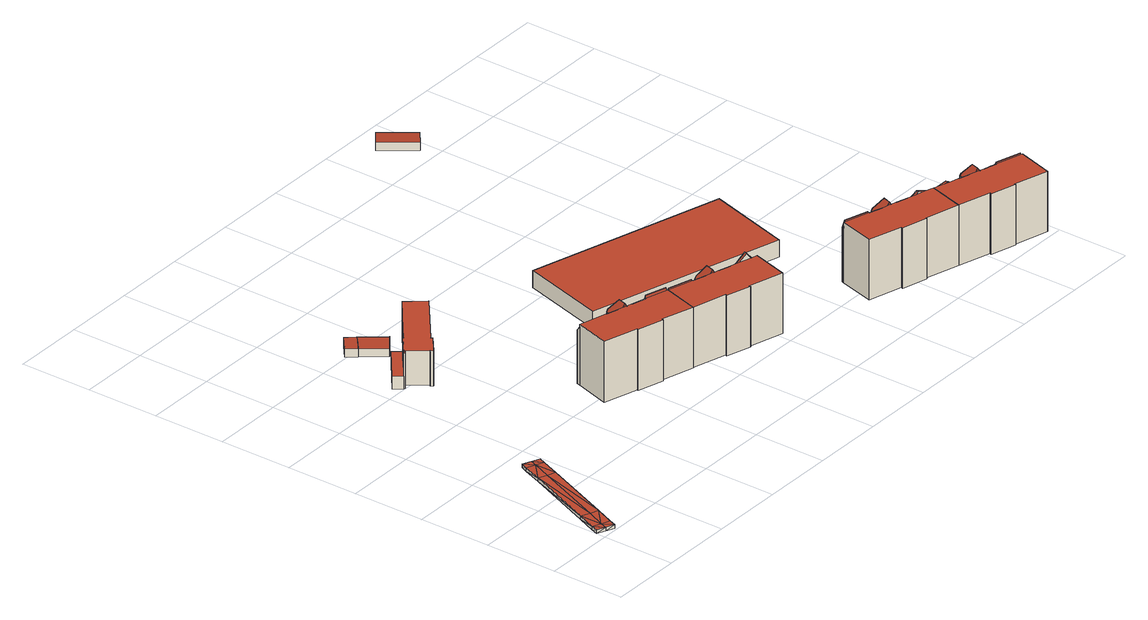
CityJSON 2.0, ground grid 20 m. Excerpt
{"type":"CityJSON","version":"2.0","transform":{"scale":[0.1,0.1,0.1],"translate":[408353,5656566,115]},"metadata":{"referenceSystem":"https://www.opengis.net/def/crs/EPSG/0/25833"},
"CityObjects":{
"building1":{"type":"Building","attributes":{"Stand_DGM":"2016","Stand_Basis-DLM":"2021","Gemeindeschluessel":"14612000","ObjektHoehe":1,"Stand_Laserscan":"2016","BodenHoehe":115.89,"Stand_3D-Stadtmodell":"2023","Geometrietyp2DReferenz":2000,"AbsoluteHoehe":116.89,"measuredHeight":1,"function":"53001_1800","roofType":"9999"},"geometry":[{"type":"MultiSurface","lod":"2","boundaries":[[[0,1,2]],[[2,1,3]],[[2,3,4]],[[4,3,5]],[[4,5,6]],[[6,5,7]],[[6,7,8]],[[6,8,9]],[[9,8,10]],[[10,8,11]],[[1,12,3]],[[3,12,13]],[[3,13,14]],[[3,14,5]],[[5,14,7]],[[7,14,15]],[[7,15,8]],[[8,15,16]],[[8,16,11]],[[11,16,17]],[[1,0,18]],[[1,18,19]],[[0,2,20]],[[0,20,18]],[[2,4,21]],[[2,21,20]],[[4,6,22]],[[4,22,21]],[[6,9,23]],[[6,23,22]],[[9,10,24]],[[9,24,23]],[[10,11,25]],[[10,25,24]],[[11,17,26]],[[11,26,25]],[[17,16,27]],[[17,27,26]],[[16,15,28]],[[16,28,27]],[[15,14,29]],[[15,29,28]],[[14,13,30]],[[14,30,29]],[[13,12,31]],[[13,31,30]],[[12,1,19]],[[12,19,31]],[[20,19,18]],[[32,19,20]],[[21,32,20]],[[33,32,21]],[[34,35,22]],[[22,33,21]],[[35,33,22]],[[23,34,22]],[[24,34,23]],[[25,34,24]],[[32,31,19]],[[30,31,32]],[[29,30,32]],[[33,29,32]],[[35,29,33]],[[28,29,35]],[[34,28,35]],[[27,28,34]],[[25,27,34]],[[26,27,25]]],"semantics":{"surfaces":[{"type":"RoofSurface"},{"type":"WallSurface"},{"type":"GroundSurface"}],"values":[0,0,0,0,0,0,0,0,0,0,0,0,0,0,0,0,0,0,0,0,1,1,1,1,1,1,1,1,1,1,1,1,1,1,1,1,1,1,1,1,1,1,1,1,1,1,1,1,2,2,2,2,2,2,2,2,2,2,2,2,2,2,2,2,2,2,2,2]}}]},
"building2":{"type":"Building","attributes":{"Dachtyp_tdc":"tdcPolyFlatRoof","Gemeindeschluessel":14612000,"Dachneigung":0,"QualitaetDacherkennung":48,"Geometrietyp2DReferenz":"3000","measuredHeight":3.46,"function":"31001_9998","roofType":"1000"},"geometry":[{"type":"Solid","lod":"2","boundaries":[[[[36,37,38,39]],[[37,40,41,38]],[[40,42,43,41]],[[42,44,45,43]],[[44,46,47,45]],[[46,36,39,47]],[[46,44,42,40,37,36]],[[39,38,41,43,45,47]]]],"semantics":{"surfaces":[{"type":"WallSurface"},{"type":"RoofSurface"},{"type":"GroundSurface"}],"values":[[0,0,0,0,0,0,1,2]]}}]},
"building3":{"type":"Building","attributes":{"Dachtyp_tdc":"tdcPolyFlatRoof","Gemeindeschluessel":14612000,"Dachneigung":3.1,"QualitaetDacherkennung":74,"Geometrietyp2DReferenz":"3000","measuredHeight":2.54,"function":"31001_9998","roofType":"2100"},"geometry":[{"type":"Solid","lod":"2","boundaries":[[[[48,49,50,51]],[[49,52,53,50]],[[52,54,55,53]],[[54,56,57,55]],[[56,48,51,57]],[[56,54,52,49,48]],[[51,50,53,55,57]]]],"semantics":{"surfaces":[{"type":"WallSurface"},{"type":"RoofSurface"},{"type":"GroundSurface"}],"values":[[0,0,0,0,0,1,2]]}}]},
"building4":{"type":"Building","attributes":{"Dachtyp_tdc":"tdcPolyFlatRoof","Gemeindeschluessel":14612000,"Dachneigung":0,"QualitaetDacherkennung":69,"Geometrietyp2DReferenz":"3000","measuredHeight":9.73,"function":"31001_9998","roofType":"1000"},"geometry":[{"type":"Solid","lod":"2","boundaries":[[[[58,59,60,61]],[[59,62,63,60]],[[62,64,65,63]],[[64,66,67,65]],[[66,68,69,67]],[[68,70,71,69]],[[70,72,73,71]],[[72,74,75,73]],[[74,76,77,75]],[[76,78,79,77]],[[78,80,81,79]],[[80,82,83,81]],[[82,58,61,83]],[[82,80,78,76,74,72,70,68,66,64,62,59,58]],[[61,60,63,65,67,69,71,73,75,77,79,81,83]]]],"semantics":{"surfaces":[{"type":"WallSurface"},{"type":"RoofSurface"},{"type":"GroundSurface"}],"values":[[0,0,0,0,0,0,0,0,0,0,0,0,0,1,2]]}}]},
"building5":{"type":"Building","attributes":{"Dachtyp_tdc":"tdcPolyFlatRoof","Gemeindeschluessel":14612000,"Dachneigung":3.14,"QualitaetDacherkennung":85,"Geometrietyp2DReferenz":"3000","measuredHeight":2.5,"function":"31001_9998","roofType":"2100"},"geometry":[{"type":"Solid","lod":"2","boundaries":[[[[48,56,57,51]],[[56,54,55,57]],[[54,84,85,55]],[[84,86,87,85]],[[86,48,51,87]],[[86,84,54,56,48]],[[51,57,55,85,87]]]],"semantics":{"surfaces":[{"type":"WallSurface"},{"type":"RoofSurface"},{"type":"GroundSurface"}],"values":[[0,0,0,0,0,1,2]]}}]},
"building6":{"type":"Building","attributes":{"Gemeindeschluessel":14612000,"Geometrietyp2DReferenz":"3000","function":"31001_9998","roofType":"9999"},"children":["building6-1","building6-2","building6-3","building6-4"]},
"building6-1":{"type":"BuildingPart","attributes":{"Dachtyp_tdc":"tdcFreeFormRoof","Dachneigung":80.23,"QualitaetDacherkennung":17,"Geometrietyp2DReferenz":"3000","measuredHeight":17.61,"roofType":"5000"},"parents":["building6"],"geometry":[{"type":"MultiSurface","lod":"2","boundaries":[[[88,89,90,91]],[[89,92,93,90]],[[92,94,95,93]],[[96,94,92]],[[97,96,92,89]],[[97,89,88]],[[96,97,88,94]],[[91,90,93,95]]],"semantics":{"surfaces":[{"type":"WallSurface"},{"type":"RoofSurface"},{"type":"GroundSurface"}],"values":[0,0,0,1,1,1,1,2]}}]},
"building6-2":{"type":"BuildingPart","attributes":{"Dachtyp_tdc":"tdcHipAndGableRoof","Dachneigung":60.09,"QualitaetDacherkennung":48,"Geometrietyp2DReferenz":"3000","measuredHeight":17.97,"roofType":"5000"},"parents":["building6"],"geometry":[{"type":"MultiSurface","lod":"2","boundaries":[[[98,99,100,101]],[[99,102,103,100]],[[104,105,106,107]],[[105,108,109,106]],[[108,110,111,109]],[[110,112,113,111]],[[112,114,115,113]],[[114,116,117,115]],[[116,118,119,117]],[[118,98,101,119]],[[114,112,120]],[[112,110,108,105,104,121,122,120]],[[122,123,102,99,98,118,116,114,120]],[[101,100,103,124,107,106,109,111,113,115,117,119]]],"semantics":{"surfaces":[{"type":"WallSurface"},{"type":"RoofSurface"},{"type":"GroundSurface"}],"values":[0,0,0,0,0,0,0,0,0,0,1,1,1,2]}}]},
"building6-3":{"type":"BuildingPart","attributes":{"Dachtyp_tdc":"tdcPolyFlatRoof","Dachneigung":58.38,"QualitaetDacherkennung":14,"Geometrietyp2DReferenz":"3000","measuredHeight":16.26,"roofType":"2100"},"parents":["building6"],"geometry":[{"type":"MultiSurface","lod":"2","boundaries":[[[125,126,127,128]],[[129,130,131,132]],[[130,125,128,131]],[[130,129,126,125]],[[128,127,132,131]]],"semantics":{"surfaces":[{"type":"WallSurface"},{"type":"RoofSurface"},{"type":"GroundSurface"}],"values":[0,0,0,1,2]}}]},
"building6-4":{"type":"BuildingPart","attributes":{"Dachtyp_tdc":"tdcPolyFlatRoof","Dachneigung":0,"QualitaetDacherkennung":62,"Geometrietyp2DReferenz":"3000","measuredHeight":16.97,"roofType":"1000"},"parents":["building6"],"geometry":[{"type":"MultiSurface","lod":"2","boundaries":[[[133,134,107,127,126]],[[134,104,107]],[[135,103,102]],[[135,136,88,91,103]],[[137,138,139,95,94]],[[138,140,141,139]],[[140,142,143,141]],[[142,144,145,143]],[[144,146,147,145]],[[146,148,149,147]],[[148,150,129,132,149]],[[150,148,146,144,142,140,138,137,136,135,123,151,121,134,133]],[[127,107,124,103,91,95,139,141,143,145,147,149,132]]],"semantics":{"surfaces":[{"type":"WallSurface"},{"type":"RoofSurface"},{"type":"GroundSurface"}],"values":[0,0,0,0,0,0,0,0,0,0,0,1,2]}}]},
"building7":{"type":"Building","attributes":{"Gemeindeschluessel":14612000,"Geometrietyp2DReferenz":"3000","function":"31001_9998","roofType":"9999"},"children":["building7-1","building7-2","building7-3","building7-4"]},
"building7-1":{"type":"BuildingPart","attributes":{"Dachtyp_tdc":"tdcPolyFlatRoof","Dachneigung":0,"QualitaetDacherkennung":70,"Geometrietyp2DReferenz":"3000","measuredHeight":16.9,"roofType":"1000"},"parents":["building7"],"geometry":[{"type":"MultiSurface","lod":"2","boundaries":[[[152,153,154,155]],[[153,156,157,154]],[[156,158,159,157]],[[158,160,161,159]],[[160,138,162,161]],[[138,137,163,164,162]],[[165,166,167,168,169,170]],[[171,172,173,174,175,176]],[[177,152,155,178,179]],[[177,180,181,172,171,182,183,184,166,165,137,138,160,158,156,153,152]],[[155,154,157,159,161,162,164,169,168,185,175,174,178]]],"semantics":{"surfaces":[{"type":"WallSurface"},{"type":"RoofSurface"},{"type":"GroundSurface"}],"values":[0,0,0,0,0,0,0,0,0,1,2]}}]},
"building7-2":{"type":"BuildingPart","attributes":{"Dachtyp_tdc":"tdcFreeFormRoof","Dachneigung":76.88,"QualitaetDacherkennung":10,"Geometrietyp2DReferenz":"3000","measuredHeight":17.09,"roofType":"5000"},"parents":["building7"],"geometry":[{"type":"MultiSurface","lod":"2","boundaries":[[[163,186,187,164]],[[186,188,189,187]],[[188,170,169,189]],[[190,170,188]],[[191,190,188,186]],[[191,186,163]],[[190,191,163,170]],[[164,187,189,169]]],"semantics":{"surfaces":[{"type":"WallSurface"},{"type":"RoofSurface"},{"type":"GroundSurface"}],"values":[0,0,0,1,1,1,1,2]}}]},
"building7-3":{"type":"BuildingPart","attributes":{"Dachtyp_tdc":"tdcFreeFormRoof","Dachneigung":57.77,"QualitaetDacherkennung":43,"Geometrietyp2DReferenz":"3000","measuredHeight":17.88,"roofType":"5000"},"parents":["building7"],"geometry":[{"type":"MultiSurface","lod":"2","boundaries":[[[192,176,175,193]],[[167,194,195,168]],[[194,196,197,195]],[[196,198,199,197]],[[198,200,201,199]],[[200,202,203,201]],[[202,204,205,203]],[[204,206,207,205]],[[206,192,193,207]],[[202,200,208]],[[200,198,196,194,167,184,209,208]],[[209,182,176,192,206,204,202,208]],[[193,175,185,168,195,197,199,201,203,205,207]]],"semantics":{"surfaces":[{"type":"WallSurface"},{"type":"RoofSurface"},{"type":"GroundSurface"}],"values":[0,0,0,0,0,0,0,0,0,1,1,1,2]}}]},
"building7-4":{"type":"BuildingPart","attributes":{"Dachtyp_tdc":"tdcGableRoof","Dachneigung":39.42,"QualitaetDacherkennung":11,"Geometrietyp2DReferenz":"3000","measuredHeight":18.7,"roofType":"3100"},"parents":["building7"],"geometry":[{"type":"MultiSurface","lod":"2","boundaries":[[[173,210,211,174]],[[210,212,213,211]],[[212,179,178,213]],[[212,210,214]],[[210,173,181,215,214]],[[179,212,214,215,180]],[[174,211,213,178]]],"semantics":{"surfaces":[{"type":"WallSurface"},{"type":"RoofSurface"},{"type":"GroundSurface"}],"values":[0,0,0,0,1,1,2]}}]},
"building8":{"type":"Building","attributes":{"Dachtyp_tdc":"tdcPolyFlatRoof","Gemeindeschluessel":14612000,"Dachneigung":0,"QualitaetDacherkennung":51,"Geometrietyp2DReferenz":"3000","measuredHeight":4.7,"function":"31001_2000","roofType":"1000"},"geometry":[{"type":"Solid","lod":"2","boundaries":[[[[216,217,218,219]],[[217,220,221,218]],[[220,222,223,221]],[[222,216,219,223]],[[222,220,217,216]],[[219,218,221,223]]]],"semantics":{"surfaces":[{"type":"WallSurface"},{"type":"RoofSurface"},{"type":"GroundSurface"}],"values":[[0,0,0,0,1,2]]}}]},
"building9":{"type":"Building","attributes":{"Gemeindeschluessel":14612000,"Geometrietyp2DReferenz":"3000","function":"31001_9998","roofType":"9999"},"children":["building9-1","building9-2","building9-3","building9-4"]},
"building9-1":{"type":"BuildingPart","attributes":{"Dachtyp_tdc":"tdcFreeFormRoof","Dachneigung":79.41,"QualitaetDacherkennung":36,"Geometrietyp2DReferenz":"3000","measuredHeight":17.3,"roofType":"5000"},"parents":["building9"],"geometry":[{"type":"MultiSurface","lod":"2","boundaries":[[[224,225,226,227]],[[225,228,229,226]],[[228,230,231,229]],[[232,230,228]],[[233,232,228,225]],[[233,225,224]],[[232,233,224,230]],[[227,226,229,231]]],"semantics":{"surfaces":[{"type":"WallSurface"},{"type":"RoofSurface"},{"type":"GroundSurface"}],"values":[0,0,0,1,1,1,1,2]}}]},
"building9-2":{"type":"BuildingPart","attributes":{"Dachtyp_tdc":"tdcPolyFlatRoof","Dachneigung":0,"QualitaetDacherkennung":77,"Geometrietyp2DReferenz":"3000","measuredHeight":16.97,"roofType":"1000"},"parents":["building9"],"geometry":[{"type":"MultiSurface","lod":"2","boundaries":[[[234,235,236]],[[234,237,238,239,235]],[[240,241,242,243,244]],[[241,245,246,242]],[[245,247,248,246]],[[247,249,250,248]],[[249,251,252,250]],[[251,253,254,252]],[[253,255,224,227,254]],[[256,257,258,231,230]],[[257,259,260,258]],[[259,261,262,263,260]],[[261,259,257,256,255,253,251,249,247,245,241,240,264,265,237,234,266,267,268]],[[235,239,243,242,246,248,250,252,254,227,231,258,260,263,269]]],"semantics":{"surfaces":[{"type":"WallSurface"},{"type":"RoofSurface"},{"type":"GroundSurface"}],"values":[0,0,0,0,0,0,0,0,0,0,0,0,1,2]}}]},
"building9-3":{"type":"BuildingPart","attributes":{"Dachtyp_tdc":"tdcHipAndGableRoof","Dachneigung":54.44,"QualitaetDacherkennung":73,"Geometrietyp2DReferenz":"3000","measuredHeight":17.82,"roofType":"5000"},"parents":["building9"],"geometry":[{"type":"MultiSurface","lod":"2","boundaries":[[[270,271,272,273]],[[271,236,235,272]],[[262,274,275,263]],[[274,276,277,275]],[[276,278,279,277]],[[278,280,281,279]],[[280,282,283,281]],[[282,284,285,283]],[[284,286,287,285]],[[286,270,273,287]],[[282,280,288]],[[280,278,276,274,262,268,289,288]],[[289,266,236,271,270,286,284,282,288]],[[273,272,235,269,263,275,277,279,281,283,285,287]]],"semantics":{"surfaces":[{"type":"WallSurface"},{"type":"RoofSurface"},{"type":"GroundSurface"}],"values":[0,0,0,0,0,0,0,0,0,0,1,1,1,2]}}]},
"building9-4":{"type":"BuildingPart","attributes":{"Dachtyp_tdc":"tdcGableRoof","Dachneigung":18.79,"QualitaetDacherkennung":19,"Geometrietyp2DReferenz":"3000","measuredHeight":17.52,"roofType":"3100"},"parents":["building9"],"geometry":[{"type":"MultiSurface","lod":"2","boundaries":[[[238,290,291,239]],[[290,292,293,291]],[[292,244,243,293]],[[292,290,294]],[[290,238,265,295,294]],[[244,292,294,295,264]],[[239,291,293,243]]],"semantics":{"surfaces":[{"type":"WallSurface"},{"type":"RoofSurface"},{"type":"GroundSurface"}],"values":[0,0,0,0,1,1,2]}}]},
"building10":{"type":"Building","attributes":{"Dachtyp_tdc":"tdcPolyFlatRoof","Gemeindeschluessel":14612000,"Dachneigung":2.99,"QualitaetDacherkennung":67,"Geometrietyp2DReferenz":"3000","measuredHeight":2.34,"function":"31001_9998","roofType":"2100"},"geometry":[{"type":"Solid","lod":"2","boundaries":[[[[296,297,298,299]],[[297,300,301,298]],[[300,302,303,301]],[[302,296,299,303]],[[302,300,297,296]],[[299,298,301,303]]]],"semantics":{"surfaces":[{"type":"WallSurface"},{"type":"RoofSurface"},{"type":"GroundSurface"}],"values":[[0,0,0,0,1,2]]}}]},
"building11":{"type":"Building","attributes":{"Gemeindeschluessel":14612000,"Geometrietyp2DReferenz":"3000","function":"31001_9998","roofType":"9999"},"children":["building11-1","building11-2","building11-3","building11-4"]},
"building11-1":{"type":"BuildingPart","attributes":{"Dachtyp_tdc":"tdcFreeFormRoof","Dachneigung":76.08,"QualitaetDacherkennung":23,"Geometrietyp2DReferenz":"3000","measuredHeight":17.16,"roofType":"5000"},"parents":["building11"],"geometry":[{"type":"MultiSurface","lod":"2","boundaries":[[[304,305,306,307]],[[305,308,309,306]],[[308,310,311,309]],[[312,310,308]],[[313,312,308,305]],[[313,305,304]],[[312,313,304,310]],[[307,306,309,311]]],"semantics":{"surfaces":[{"type":"WallSurface"},{"type":"RoofSurface"},{"type":"GroundSurface"}],"values":[0,0,0,1,1,1,1,2]}}]},
"building11-2":{"type":"BuildingPart","attributes":{"Dachtyp_tdc":"tdcHipAndGableRoof","Dachneigung":57.87,"QualitaetDacherkennung":69,"Geometrietyp2DReferenz":"3000","measuredHeight":17.8,"roofType":"5000"},"parents":["building11"],"geometry":[{"type":"MultiSurface","lod":"2","boundaries":[[[314,315,316,317]],[[318,319,320,321]],[[319,322,323,320]],[[322,324,325,323]],[[324,326,327,325]],[[326,328,329,327]],[[328,330,331,329]],[[330,332,333,331]],[[332,314,317,333]],[[328,326,334]],[[326,324,322,319,318,335,318,336,337,334]],[[337,338,315,314,332,330,328,334]],[[317,316,339,321,340,321,320,323,325,327,329,331,333]]],"semantics":{"surfaces":[{"type":"WallSurface"},{"type":"RoofSurface"},{"type":"GroundSurface"}],"values":[0,0,0,0,0,0,0,0,0,1,1,1,2]}}]},
"building11-3":{"type":"BuildingPart","attributes":{"Dachtyp_tdc":"tdcGableRoof","Dachneigung":15.15,"QualitaetDacherkennung":21,"Geometrietyp2DReferenz":"3000","measuredHeight":17.1,"roofType":"3100"},"parents":["building11"],"geometry":[{"type":"MultiSurface","lod":"2","boundaries":[[[341,292,293,342]],[[292,343,344,293]],[[343,345,346,344]],[[343,292,347]],[[292,341,348,349,347]],[[345,343,347,349,350]],[[342,293,344,346]]],"semantics":{"surfaces":[{"type":"WallSurface"},{"type":"RoofSurface"},{"type":"GroundSurface"}],"values":[0,0,0,0,1,1,2]}}]},
"building11-4":{"type":"BuildingPart","attributes":{"Dachtyp_tdc":"tdcPolyFlatRoof","Dachneigung":0,"QualitaetDacherkennung":71,"Geometrietyp2DReferenz":"3000","measuredHeight":16.87,"roofType":"1000"},"parents":["building11"],"geometry":[{"type":"MultiSurface","lod":"2","boundaries":[[[351,316,315]],[[351,352,353,316]],[[352,354,304,307,353]],[[355,356,357,311,310]],[[356,358,359,357]],[[358,360,361,359]],[[360,362,363,361]],[[362,364,365,363]],[[364,241,242,365]],[[241,366,341,342,242]],[[367,368,340,346,345]],[[368,335,340]],[[367,350,348,366,241,364,362,360,358,356,355,354,352,351,338,369,336,368]],[[321,339,316,353,307,311,357,359,361,363,365,242,342,346,340]]],"semantics":{"surfaces":[{"type":"WallSurface"},{"type":"RoofSurface"},{"type":"GroundSurface"}],"values":[0,0,0,0,0,0,0,0,0,0,0,0,1,2]}}]}
},
"vertices":[
[3,26,19],[26,17,19],[10,45,19],[33,35,19],[32,96,19],[55,86,19],[111,285,19],[134,275,19],[155,326,19],[132,336,19],[140,354,19],[163,345,19],[49,7,19],[56,26,19],[78,77,19],[157,266,19],[178,317,19],[186,335,19],[3,26,9],[26,17,9],[10,45,9],[32,96,9],[111,285,9],[132,336,9],[140,354,9],[163,345,9],[186,335,9],[178,317,9],[157,266,9],[78,77,9],[56,26,9],[49,7,9],[33,35,9],[55,86,9],[155,326,9],[134,275,9],
[314,847,47],[257,801,47],[257,801,12],[314,847,12],[240,822,47],[240,822,12],[331,894,47],[331,894,12],[349,871,47],[349,871,12],[316,845,47],[316,845,12],
[307,976,36],[287,1001,36],[287,1001,14],[307,976,14],[326,1033,39],[326,1033,14],[346,1009,39],[346,1009,14],[326,992,38],[326,992,14],
[257,801,110],[314,847,110],[314,847,13],[257,801,13],[316,845,110],[316,845,13],[349,871,110],[349,871,13],[450,951,110],[450,951,13],[490,902,110],[490,902,13],[355,793,110],[355,793,13],[358,790,110],[358,790,13],[310,751,110],[310,751,13],[305,757,110],[305,757,13],[308,759,110],[308,759,13],[270,806,110],[270,806,13],[260,798,110],[260,798,13],
[395,947,39],[395,947,14],[354,916,36],[354,916,14],
[713,418,166],[715,427,166],[715,427,15],[713,418,15],[781,408,166],[781,408,15],[778,400,166],[778,400,15],[776,405,191],[718,421,192],
[674,443,163],[670,430,163],[670,430,15],[674,443,15],[673,429,156],[673,429,15],[634,440,165],[638,454,165],[638,454,15],[634,440,15],[634,455,159],[634,455,15],[642,482,159],[642,482,15],[646,481,165],[646,481,15],[681,471,163],[681,471,15],[685,470,157],[685,470,15],[677,442,157],[677,442,15],[658,456,195],[646,437,185],[652,435,195],[658,434,185],[652,435,15],
[601,458,165],[599,450,177],[599,450,15],[601,458,15],[522,472,178],[524,480,165],[524,480,15],[522,472,15],
[599,450,185],[634,440,185],[673,429,185],[713,418,185],[778,400,185],[750,303,185],[750,303,15],[661,329,185],[661,329,15],[659,324,185],[659,324,15],[587,345,185],[587,345,15],[588,349,185],[588,349,15],[494,376,185],[494,376,15],[522,472,185],[652,435,185],
[1007,229,185],[911,256,185],[911,256,16],[1007,229,16],[910,252,185],[910,252,16],[843,272,185],[843,272,16],[844,276,185],[844,276,16],[750,303,16],[778,400,169],[778,400,16],[850,379,185],[887,368,185],[887,368,164],[887,368,16],[850,379,16],[850,379,169],[924,358,185],[958,348,185],[958,348,164],[958,348,16],[924,358,16],[924,358,164],[1035,326,185],[1035,326,16],[1035,326,163],[1018,331,185],[983,341,185],[911,361,185],[905,363,185],[899,365,185],[905,363,16],
[781,408,169],[781,408,16],[853,387,169],[853,387,16],[848,384,187],[784,402,187],
[927,370,164],[927,370,16],[890,381,164],[890,381,16],[886,382,158],[886,382,16],[894,408,158],[894,408,16],[898,407,164],[898,407,16],[935,397,164],[935,397,16],[939,396,158],[939,396,16],[931,368,158],[931,368,16],[911,384,195],[905,363,195],
[961,355,164],[961,355,16],[1037,333,163],[1037,333,16],[1006,342,203],[1004,335,203],
[812,833,66],[1349,680,66],[1349,680,19],[812,833,19],[1283,449,66],[1283,449,19],[746,603,66],[746,603,19],
[1282,253,169],[1285,260,169],[1285,260,17],[1282,253,17],[1358,239,169],[1358,239,17],[1356,232,169],[1356,232,17],[1354,236,189],[1287,255,190],
[1434,210,186],[1434,210,17],[1434,210,156],[1466,201,186],[1466,201,168],[1466,201,17],[1541,180,186],[1513,83,186],[1513,83,17],[1541,180,17],[1541,180,177],[1419,110,186],[1419,110,17],[1417,106,186],[1417,106,17],[1347,126,186],[1347,126,17],[1348,130,186],[1348,130,17],[1255,157,186],[1255,157,17],[1282,253,186],[1356,232,186],[1371,228,186],[1371,228,17],[1392,221,186],[1392,221,17],[1393,221,186],[1393,221,165],[1393,221,17],[1513,188,186],[1490,194,186],[1418,214,186],[1413,216,186],[1407,217,186],[1413,216,17],
[1433,222,164],[1430,211,164],[1430,211,17],[1433,222,17],[1396,233,165],[1396,233,17],[1392,234,159],[1392,234,17],[1400,261,158],[1400,261,17],[1404,260,165],[1404,260,17],[1441,249,164],[1441,249,17],[1445,248,157],[1445,248,17],[1438,221,156],[1438,221,17],[1419,236,195],[1413,216,195],
[1468,208,168],[1468,208,17],[1543,186,177],[1543,186,17],[1499,198,192],[1497,192,192],
[1097,1523,38],[1139,1555,35],[1139,1555,15],[1097,1523,15],[1203,1470,35],[1203,1470,15],[1162,1438,38],[1162,1438,15],
[1720,127,174],[1722,134,174],[1722,134,17],[1720,127,17],[1798,112,174],[1798,112,17],[1796,105,174],[1796,105,17],[1793,110,188],[1724,130,189],
[1688,149,164],[1685,137,164],[1685,137,17],[1688,149,17],[1648,148,167],[1651,160,167],[1651,160,17],[1648,148,17],[1648,161,162],[1648,161,17],[1656,188,161],[1656,188,17],[1659,187,167],[1659,187,17],[1697,176,164],[1697,176,17],[1700,175,159],[1700,175,17],[1692,148,158],[1692,148,17],[1672,163,195],[1644,149,161],[1660,144,186],[1666,143,195],[1672,141,186],[1666,143,17],[1644,149,17],
[1540,179,177],[1540,179,17],[1615,165,168],[1615,165,17],[1613,158,168],[1613,158,17],[1582,175,188],[1572,170,186],[1580,167,188],[1584,166,186],
[1685,137,186],[1705,132,186],[1705,132,17],[1720,127,186],[1796,105,186],[1768,9,186],[1768,9,17],[1674,36,186],[1674,36,17],[1673,32,186],[1673,32,17],[1602,53,186],[1602,53,17],[1603,57,186],[1603,57,17],[1540,179,186],[1613,158,186],[1644,149,186],[1666,143,186]
]}
